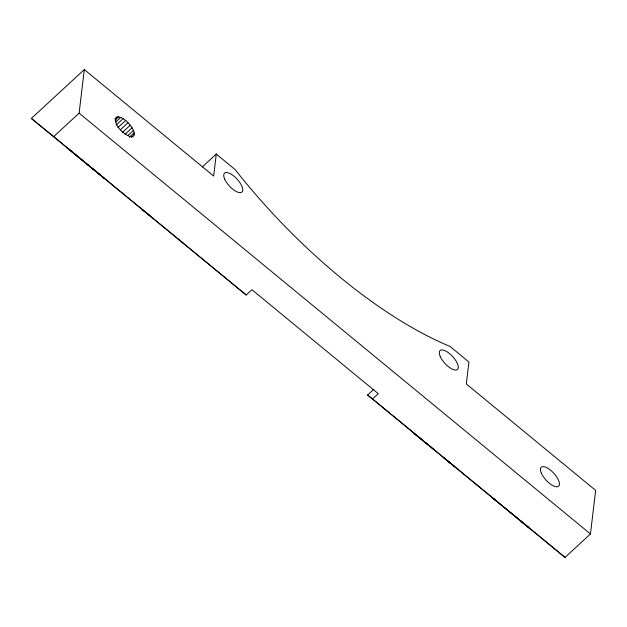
<?xml version="1.0" encoding="UTF-8"?>
<svg xmlns="http://www.w3.org/2000/svg" width="627" height="627" viewBox="0 0 627 627"><rect width="100%" height="100%" fill="white"/><g stroke="black" fill="none" stroke-linecap="round" stroke-linejoin="round"><path stroke-width="0.94" d="M84.308 69.589L31.35 118.44L53.687 136.6L79.112 113.15L84.308 69.589L213.65 176.038L216.276 154.07L235.149 169.603A292.033 117.374 47.3 0 0 450.053 346.457L468.925 361.991L466.308 383.959L595.65 490.4L590.454 533.953L565.029 557.411L413.35 432.802L435.687 450.962M114.882 118.84L116.99 116.896C122.876 116.646 127.461 121.834 130.855 126.113C133.01 128.668 136.945 136.075 131.584 136.937C124.938 135.879 111.34 123.644 116.99 116.896M115.141 120.055L118.66 116.81M115.823 121.951L120.745 117.414M116.081 125.141L123.104 118.66M117.852 127.642L125.58 120.509M120.282 129.836L128.018 122.704M122.5 132.352L130.228 125.22M125.039 134.335L132.07 127.853M127.798 135.604L133.426 130.416M129.264 137.274L134.186 132.736M131.427 137.188L134.241 134.601M202.215 167.041L216.276 154.07M178.115 239.044L246.199 295.019L251.944 289.729L378.269 393.685L372.524 398.984L367.602 394.986L373.857 389.218M183.037 243.041L31.35 118.44M498.191 502.486L491.936 497.399L529.556 528.295L516.993 517.941M147.055 213.517L146.357 212.953L149.179 215.28M147.455 213.901L148.168 214.481L147.533 213.956M143.599 210.719L141.506 209.01L144.328 211.338M146.052 212.757L149.304 215.367M150.903 216.699L153.019 218.423L150.182 216.088M450.257 463.039L448.148 461.307L448.783 461.84M452.71 465.069L454.826 466.794L451.989 464.458M79.112 113.15L590.454 533.953M53.687 136.6L246.199 295.019M372.524 398.984L565.029 557.411M145.331 212.145L146.922 213.454M367.602 394.986L430.765 446.965M446.126 459.709L443.297 457.365L446.259 459.795M447.129 460.516L450.985 463.651M447.004 460.43L449.967 462.851L449.332 462.326M67.128 147.8L66.799 147.58L104.443 178.452L67.128 147.8M541.344 473.134A12.869 5.173 47.3 0 0 557.771 486.654A12.869 5.173 47.3 0 0 550.702 470.313A12.869 5.173 47.3 0 0 541.344 473.134M224.638 179.016A12.869 5.173 47.3 0 0 241.066 192.536A12.869 5.173 47.3 0 0 233.996 176.195A12.869 5.173 47.3 0 0 224.638 179.016M440.209 356.426A12.869 5.173 47.3 0 0 456.636 369.946A12.869 5.173 47.3 0 0 449.567 353.604A12.869 5.173 47.3 0 0 440.209 356.426"/></g></svg>
